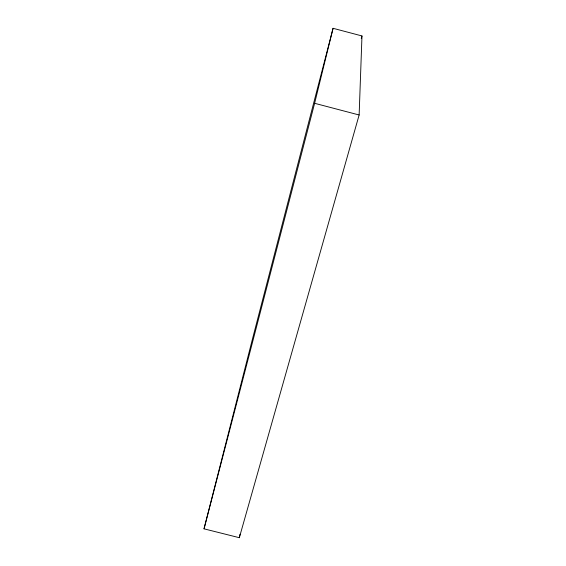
<?xml version="1.0" encoding="UTF-8"?>
<svg xmlns="http://www.w3.org/2000/svg" width="566" height="566" viewBox="0 0 566 566"><rect width="100%" height="100%" fill="white"/><g stroke="black" fill="none" stroke-linecap="round" stroke-linejoin="round"><path stroke-width="0.85" d="M359.134 114.99L361.978 35.955L333.063 28.3L252.825 337.626L204.022 528.835L239.326 537.7L359.134 114.99L314.618 103.295L333.063 28.3M239.326 537.7L240.005 534.24M204.022 528.835L314.618 103.295M361.278 38.509L361.978 35.955"/></g></svg>
